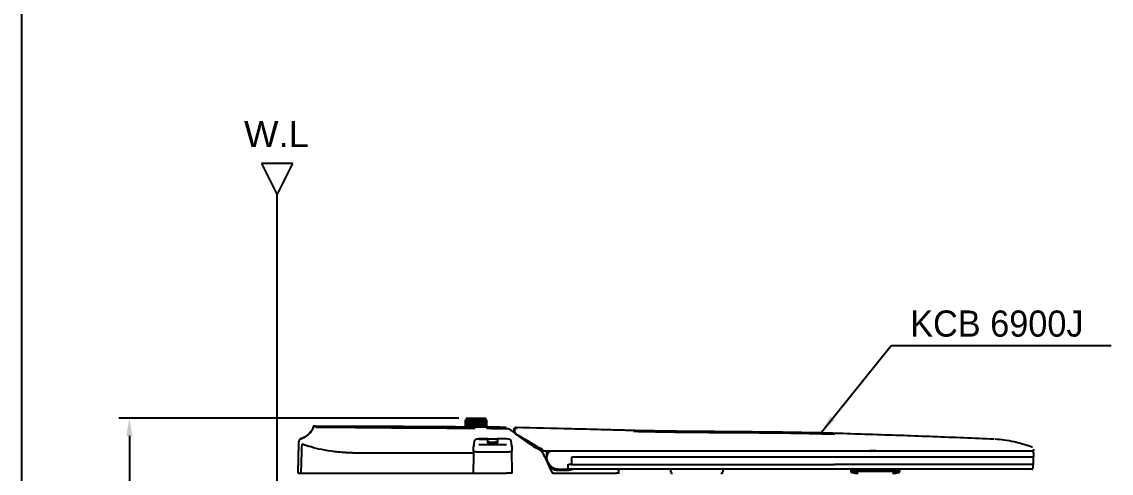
# Model space of a CAD drawing. Header units: millimetres. Extents: x 0 to 1800, y -67 to 2530.
# Drawn here: x 0 to 1040, y 677 to 1108 of the extents above; entities that cross this region are included whole.
import ezdxf

# ---------------------------------------------------------------- set-up
doc = ezdxf.new("R2010")
doc.units = ezdxf.units.MM
for name, color, linetype in [('TEXT', 7, 'Continuous'), ('내부선 및 부속', 4, 'Continuous'), ('도각라인', 7, 'Continuous'), ('외형선', 3, 'Continuous'), ('치수선', 7, 'Continuous')]:
    doc.layers.add(name, color=color, linetype=linetype)
doc.styles.add('____', font='')
doc.styles.add('타이틀', font='H2GTRM.TTF', dxfattribs={"height": 25})
doc.styles.get('____').set_extended_font_data('굴림')
doc.dimstyles.new('MSADIM', dxfattribs={"dimtxt": 33, "dimasz": 17, "dimexe": 10, "dimexo": 7.5, "dimgap": 10, "dimtad": 0, "dimtih": 1, "dimtoh": 1, "dimdec": 0, "dimzin": 1, "dimdsep": 46, "dimtxsty": '____', "dimcen": 11.25, "dimadec": 0, "dimazin": 0, "dimtfac": 1, "dimtdec": 0, "dimtix": 1, "dimtmove": 0, "dimatfit": 3, "dimfxl": 0, "dimtolj": 1, "dimtzin": 1, "dimarcsym": 0})

# ---------------------------------------------------------------- blocks, each defined once
blk = doc.blocks.new('*D9')
at = {"layer": '치수선', "color": 0, "linetype": 'Continuous', "lineweight": -2}
for p, q in [((417.1, 729.2), (92.7, 729.2)), ((102.7, 712.2), (102.7, 535.7)), ((102.7, 313.6), (102.7, 490)), ((236.3, 296.6), (92.7, 296.6))]:
    blk.add_line(p, q, dxfattribs=at)
at = {"layer": '치수선', "color": 0, "linetype": 'Continuous'}
for points in [[(99.8, 712.2), (105.5, 712.2), (102.7, 729.2)], [(99.8, 313.6), (105.5, 313.6), (102.7, 296.6)]]:
    blk.add_solid(points, dxfattribs=at)
at = {"layer": '치수선', "color": 0, "linetype": 'Continuous', "insert": (102.7, 512.9), "char_height": 25, "attachment_point": 5, "style": '____'}
blk.add_mtext('\\A1;435', dxfattribs=at)

msp = doc.modelspace()

# ---------------------------------------------------------------- linework, layer by layer
at = {"layer": '내부선 및 부속', "linetype": 'Continuous'}
for points, degree in [([(424.6, 729.2), (424.3, 728.6), (424, 728)], 2), ([(443.2, 728), (442.9, 728.6), (442.6, 729.2)], 2), ([(278.4, 720.3), (278.2, 720.1), (278.1, 719.9), (278, 719.7)], 3), ([(278.2, 721.4), (278.2, 720.8), (278.2, 720.3)], 2), ([(278.2, 721.4), (278.3, 721.4), (278.3, 721.4), (278.4, 721.4)], 3), ([(278.2, 720.3), (278.3, 720.3), (278.3, 720.3), (278.4, 720.3)], 3), ([(280.2, 721.4), (279.3, 721.4), (278.4, 721.4)], 2), ([(278.4, 721.4), (278.4, 721), (278.4, 720.7), (278.4, 720.3)], 3), ([(280.2, 721.3), (279.5, 721.2), (278.8, 720.9), (278.4, 720.3)], 3), ([(278.4, 720.1), (278.4, 720.1), (278.5, 720.1), (278.5, 720.1)], 3), ([(280.7, 721.4), (280.5, 721.4), (280.3, 721.4), (280.2, 721.3)], 3), ([(335.2, 721.2), (317, 721.3), (298.9, 721.3), (280.7, 721.4)], 3), ([(280.8, 720.6), (283, 720.6), (285.2, 720.6), (287.5, 720.6)], 3), ([(287.5, 720.6), (288.9, 720.6), (290.3, 720.6), (291.8, 720.6)], 3), ([(291.9, 720.6), (338.5, 720.2), (385.1, 719.9), (431.7, 719.6)], 3), ([(345, 721.2), (345, 721.1), (345, 721.1)], 2), ([(345, 721), (345.1, 721.1), (345.2, 721.2), (345.2, 721.2)], 3), ([(410.6, 720.8), (378, 721), (345.3, 721.2)], 2), ([(462.4, 720.4), (436.5, 720.6), (410.6, 720.8)], 2), ([(423.7, 720.7), (423.7, 723.9), (423.7, 727.2)], 2), ([(423.9, 727.2), (423.9, 723.9), (423.9, 720.7)], 2), ([(424.6, 727.9), (424.6, 727.9), (424.6, 727.9), (424.5, 728)], 3), ([(424.5, 727.2), (424.5, 727.4), (424.6, 727.5), (424.6, 727.7)], 3), ([(424.5, 720.7), (424.5, 723.9), (424.5, 727.2)], 2), ([(424.6, 727.9), (424.6, 727.9), (424.6, 727.8), (424.6, 727.8)], 3), ([(424.6, 727.7), (424.6, 727.7), (424.6, 727.8)], 2), ([(425, 727.2), (425, 723.9), (425, 720.7)], 2), ([(426.2, 720.7), (426.2, 723.9), (426.2, 727.2)], 2), ([(427, 727.2), (427, 723.9), (427, 720.7)], 2), ([(428.6, 720.7), (428.6, 723.9), (428.6, 727.2)], 2), ([(429.6, 727.2), (429.6, 723.9), (429.6, 720.6)], 2), ([(431.5, 720.6), (431.5, 723.9), (431.5, 727.2)], 2), ([(431.7, 719.6), (432, 719.6), (432.4, 719.6), (432.8, 719.6)], 3), ([(432.6, 727.2), (432.6, 723.9), (432.6, 720.6)], 2), ([(434.7, 720.6), (434.7, 723.9), (434.7, 727.2)], 2), ([(435.7, 727.2), (435.7, 723.9), (435.7, 720.6)], 2), ([(437.7, 720.6), (437.7, 723.9), (437.7, 727.2)], 2), ([(438.7, 727.2), (438.7, 723.9), (438.7, 720.6)], 2), ([(440.3, 720.6), (440.3, 723.9), (440.3, 727.2)], 2), ([(441.1, 727.2), (441.1, 723.9), (441.1, 720.6)], 2), ([(442.3, 720.6), (442.3, 723.9), (442.3, 727.2)], 2), ([(442.7, 727.9), (442.7, 727.9), (442.7, 728), (442.7, 728)], 3), ([(442.7, 727.9), (442.7, 727.9), (442.7, 727.8), (442.7, 727.8)], 3), ([(442.7, 727.8), (442.7, 727.7), (442.7, 727.7)], 2), ([(442.7, 727.7), (442.7, 727.5), (442.7, 727.4), (442.8, 727.2)], 3), ([(442.8, 727.2), (442.8, 723.9), (442.8, 720.6)], 2), ([(443.4, 720.6), (443.4, 723.9), (443.4, 727.2)], 2), ([(443.6, 727.2), (443.6, 723.9), (443.6, 720.6)], 2), ([(443.6, 719.5), (450, 719.5), (456.4, 719.4), (462.9, 719.4)], 3), ([(462.9, 719.4), (463.6, 719.4), (464.3, 719.2), (465, 718.9)], 3), ([(465, 718.9), (465, 718.9), (465.1, 718.9), (465.1, 718.8)], 3), ([(466.2, 718), (466.6, 717.7), (466.9, 717.4), (467.1, 717)], 3), ([(432.1, 707.8), (432.1, 707.8), (432.1, 707.8), (432.1, 707.7)], 3), ([(444.5, 709.3), (440.5, 709.3), (436.4, 709.3)], 2), ([(436.4, 709.1), (440.5, 709.1), (444.5, 709.1)], 2), ([(444.5, 708.7), (444.5, 707.7), (444.5, 706.6)], 2), ([(445, 709.4), (449.5, 709.4), (454, 709.4)], 2), ([(454.4, 709.3), (454.4, 709.4), (454.3, 709.4), (454.2, 709.4)], 3), ([(462.7, 709.3), (458.6, 709.3), (454.5, 709.3)], 2), ([(454.5, 706.6), (454.5, 707.7), (454.5, 708.7)], 2), ([(467.1, 717), (467, 717.4), (466.9, 717.6), (466.9, 717.6)], 3), ([(468.7, 716.3), (469.2, 716.4), (469.8, 716.4), (470.3, 716.5)], 3), ([(469.9, 717.4), (469.9, 717.4), (470.1, 717.1), (470.4, 716.4)], 3), ([(470.4, 716.4), (470.6, 716), (470.7, 715.6), (470.9, 715.3)], 3), ([(470.8, 714.8), (470.9, 714.8), (471, 714.8), (471.2, 714.8)], 3), ([(470.9, 715.3), (471.1, 714.9), (471.2, 714.6), (471.4, 714.3)], 3), ([(471.6, 714), (471.5, 714.1), (471.4, 714.2), (471.4, 714.3)], 3), ([(476, 711.6), (476.7, 711.3), (477.4, 710.9), (478.2, 710.4)], 3), ([(477.6, 710.8), (477.5, 710.4), (477.5, 710)], 2), ([(478.2, 710.4), (478.2, 709.9), (478.2, 709.5)], 2), ([(485.6, 704.2), (484, 705.4), (482.3, 706.6), (480.7, 707.7)], 3), ([(263.8, 676.6), (264.2, 691.7), (264.5, 706.8)], 2), ([(266.7, 676.6), (267, 685.9), (267.2, 695.1), (267.5, 704.4)], 3), ([(431.6, 705.4), (431.5, 703.6), (431.3, 701.8)], 2), ([(431.3, 703.2), (431.3, 703.3), (431.4, 703.5), (431.5, 703.7)], 3), ([(431.3, 703.2), (431.3, 702.7), (431.3, 702.3), (431.3, 701.9)], 3), ([(431.3, 698), (431.3, 699.9), (431.3, 701.8)], 2), ([(431.3, 698), (431.3, 697.4), (431.3, 696.8), (431.3, 696.1)], 3), ([(431.7, 706), (431.6, 705.9), (431.6, 705.6), (431.6, 705.4)], 3), ([(462.7, 703.6), (449.5, 703.6), (436.4, 703.6)], 2), ([(444.5, 706.6), (444.5, 706.4), (444.5, 706.1)], 2), ([(446, 706.6), (446, 706.6), (446, 706.6), (446, 706.6)], 3), ([(446, 706.6), (446.1, 706.6), (446.1, 706.6), (446.1, 706.6)], 3), ([(451.7, 706.5), (452.2, 706.5), (452.6, 706.5), (453, 706.5)], 3), ([(454.5, 706.1), (454.5, 706.4), (454.5, 706.6)], 2), ([(467.5, 705.4), (467.5, 705.6), (467.4, 705.9), (467.4, 706)], 3), ([(467.8, 701.8), (467.6, 703.6), (467.5, 705.4)], 2), ([(468, 702), (467.9, 702.1), (467.8, 702.2), (467.7, 702.3)], 3), ([(468, 702), (467.9, 702), (467.8, 702), (467.8, 702)], 3), ([(467.8, 701.8), (467.8, 699.9), (467.8, 698)], 2), ([(467.8, 696.1), (467.8, 696.7), (467.8, 697.2), (467.8, 697.8)], 3), ([(483.9, 705.5), (485.4, 705.5), (486.9, 705.5)], 2), ([(491.8, 700.2), (490.4, 700.9), (489.2, 701.7), (488, 702.5)], 3), ([(492.3, 700), (492.2, 700.1), (492, 700.2), (491.8, 700.2)], 3), ([(493.4, 701.2), (494.9, 700.2), (496.4, 699.1), (497.8, 697.9)], 3), ([(493.9, 701.2), (495.5, 700.2), (497.1, 699.1), (498.6, 697.9)], 3), ([(494.8, 698.3), (494.6, 698.5), (494.4, 698.6), (494.1, 698.7)], 3), ([(495.1, 698.3), (494.8, 698.4), (494.5, 698.6), (494.2, 698.8)], 3), ([(497.3, 695.9), (496.8, 696.9), (496.1, 697.7), (495.1, 698.3)], 3), ([(497.8, 697.9), (497.9, 697.9), (498.1, 697.8), (498.2, 697.8)], 3), ([(498.9, 697.8), (498.6, 697.8), (498.4, 697.8), (498.2, 697.8)], 3), ([(504.7, 697.8), (502.6, 697.8), (500.5, 697.8), (498.9, 697.8)], 3), ([(501.2, 697.1), (501.2, 697.3), (501.2, 697.6), (501.2, 697.8)], 3), ([(501.2, 694.4), (501.2, 695.3), (501.2, 696.1), (501.2, 697.1)], 3), ([(966.2, 698.8), (966.2, 699.2), (966.2, 699.5)], 2), ([(308.9, 696.3), (309.6, 696.3), (310.2, 696.2), (310.9, 696.2)], 3), ([(312.8, 696.1), (312.2, 696.2), (311.5, 696.2), (310.9, 696.2)], 3), ([(315.8, 696.1), (314.8, 696.1), (313.8, 696.1), (312.8, 696.1)], 3), ([(321.4, 696.1), (358, 696.1), (394.6, 696.1), (431.2, 696.1)], 3), ([(431.3, 696.1), (431.1, 689.6), (431, 683.1), (430.9, 676.6)], 3), ([(431.4, 696.1), (431.3, 696.1), (431.3, 696.1), (431.3, 696.1)], 3), ([(462.8, 696.7), (449.5, 696.7), (436.3, 696.7)], 2), ([(468.2, 676.6), (468.1, 683.1), (467.9, 689.6), (467.8, 696.1)], 3), ([(501.2, 694.3), (501.2, 694.4), (501.2, 694.4), (501.2, 694.5)], 3), ([(501.2, 692.7), (501.2, 693.4), (501.2, 694), (501.2, 694.2)], 3), ([(501.2, 692.1), (501.2, 692.2), (501.2, 692.3), (501.2, 692.5)], 3), ([(502.3, 687.1), (501.5, 688.7), (501.2, 690.4), (501.2, 692.1)], 3), ([(525, 685.3), (525, 688.8), (525.1, 692.3)], 2), ([(525.1, 692.3), (650.5, 692.3), (775.8, 692.3)], 2), ([(775.8, 692.3), (783.7, 692.3), (791.6, 692.3), (799.4, 692.3)], 3), ([(965.7, 696.2), (965.8, 694.3), (965.8, 692.3)], 2), ([(965.7, 684.8), (965.7, 688.6), (965.7, 692.3)], 2), ([(263.8, 676.6), (263.8, 676.6), (264.5, 676.6), (265.7, 676.6)], 3), ([(265.7, 676.6), (266, 676.6), (266.4, 676.6), (266.7, 676.6)], 3), ([(312.8, 676.6), (371.8, 676.6), (430.9, 676.6)], 2), ([(436.3, 676.6), (449.5, 676.6), (462.8, 676.6)], 2), ([(468.2, 676.6), (468.2, 676.6), (468.2, 676.6)], 2), ([(505.7, 678.2), (506.1, 677.4), (506.5, 676.6)], 2), ([(506.5, 676.6), (506.5, 676.6), (506.5, 676.6), (506.5, 676.6)], 3), ([(507.4, 680.4), (507.2, 680.5), (507, 680.6), (506.8, 680.7)], 3), ([(507.6, 676.6), (537.7, 676.6), (567.8, 676.6)], 2), ([(511.4, 679.6), (516.7, 679.6), (522, 679.6)], 2), ([(512.7, 680.6), (516.9, 680.6), (521.2, 680.6)], 2), ([(521.2, 685.3), (521.2, 683.4), (521.2, 681.6)], 2), ([(521.2, 684.8), (521.7, 684.8), (522.2, 684.8)], 2), ([(521.2, 681.6), (521.2, 681.5), (521.2, 681.5)], 2), ([(527.2, 680.5), (525.5, 679.9), (523.8, 679.6), (522, 679.6)], 3), ([(525, 684.8), (523.6, 684.8), (522.2, 684.8)], 2), ([(775.8, 680.5), (649, 680.5), (522.2, 680.5)], 2), ([(525, 684.8), (650.4, 684.8), (775.8, 684.8)], 2), ([(569.8, 676.6), (569.8, 677.7), (569.8, 678.8)], 2), ([(572.8, 680.9), (573.1, 680.8), (573.4, 680.6), (573.7, 680.5)], 3), ([(579.3, 680.5), (577.8, 680.5), (576.3, 680.6), (575.1, 680.7)], 3), ([(619.2, 680.5), (619.3, 679.9), (619.3, 679.2), (619.3, 678.5)], 3), ([(669.4, 678.5), (669.5, 679.2), (669.5, 679.9), (669.5, 680.5)], 3), ([(799.4, 684.8), (791.6, 684.8), (783.7, 684.8), (775.8, 684.8)], 3), ([(791.3, 680), (791.3, 679.7), (791.4, 679.3), (791.4, 678.9)], 3), ([(791.4, 678.9), (791.4, 678.7), (791.7, 678.6), (791.7, 678.6)], 3), ([(837.8, 678.6), (837.8, 678.6), (838.1, 678.6), (838.1, 678.9)], 3), ([(838.1, 678.6), (838.1, 678.6), (838.1, 678.6), (838, 678.6)], 3), ([(838.1, 678.9), (838.1, 679.3), (838.2, 679.7), (838.2, 680)], 3)]:
    msp.add_open_spline(points, degree=degree, dxfattribs=at)
for points, weights, knots in [([(424.6, 729.2), (424.6, 729.2), (433.6, 729.2), (442.6, 729.2), (442.6, 729.2)], [1, 0.707106781187, 1, 0.707106781187, 1], [14.137167, 14.137167, 14.137167, 28.274334, 28.274334, 42.411501, 42.411501, 42.411501]), ([(569.8, 676.6), (569.8, 676.6), (568.1, 676.6), (568, 676.6), (567.8, 676.6)], [0.947124986981, 0.736492538778, 1, 0.970656397588, 0.947192391883], [-3.748307, -3.748307, -3.748307, -0.291936, -0.291936, 0, 0, 0])]:
    msp.add_rational_spline(points, weights, degree=2, knots=knots, dxfattribs=at)
for points, knots in [([(426.2, 727.2), (426.2, 727.4), (426.2, 727.5), (426.1, 727.7), (426.1, 727.8), (426.1, 727.8), (426.1, 727.9), (426, 727.9), (426, 727.9), (425.9, 728), (425.9, 728), (425.8, 728), (425.8, 728), (425.7, 727.9), (425.7, 727.9), (425.6, 727.9), (425.6, 727.8), (425.5, 727.8), (425.4, 727.7), (425.3, 727.5), (425.1, 727.4), (425, 727.2)], [-2.838795, -2.838795, -2.838795, -2.838795, -2.137154, -2.137154, -2.137154, -1.831726, -1.831726, -1.831726, -1.520892, -1.520892, -1.520892, -1.290884, -1.290884, -1.290884, -1.062118, -1.062118, -1.062118, -0.690588, -0.690588, -0.690588, 0, 0, 0, 0]), ([(428.6, 727.2), (428.6, 727.4), (428.5, 727.5), (428.4, 727.7), (428.4, 727.8), (428.3, 727.8), (428.3, 727.9), (428.2, 727.9), (428.2, 727.9), (428.1, 728), (428, 728), (428, 728), (427.9, 728), (427.8, 727.9), (427.8, 727.9), (427.7, 727.9), (427.6, 727.8), (427.5, 727.8), (427.4, 727.7), (427.2, 727.5), (427.1, 727.4), (427, 727.2)], [-2.838795, -2.838795, -2.838795, -2.838795, -2.137154, -2.137154, -2.137154, -1.831726, -1.831726, -1.831726, -1.520892, -1.520892, -1.520892, -1.290884, -1.290884, -1.290884, -1.062118, -1.062118, -1.062118, -0.690588, -0.690588, -0.690588, 0, 0, 0, 0]), ([(431.5, 727.2), (431.5, 727.4), (431.4, 727.5), (431.2, 727.7), (431.2, 727.8), (431.1, 727.8), (431, 727.9), (431, 727.9), (430.9, 727.9), (430.8, 728), (430.7, 728), (430.6, 728), (430.6, 728), (430.5, 727.9), (430.4, 727.9), (430.3, 727.9), (430.2, 727.8), (430.1, 727.8), (430, 727.7), (429.9, 727.5), (429.7, 727.4), (429.6, 727.2)], [-2.838795, -2.838795, -2.838795, -2.838795, -2.137154, -2.137154, -2.137154, -1.831726, -1.831726, -1.831726, -1.520892, -1.520892, -1.520892, -1.290884, -1.290884, -1.290884, -1.062118, -1.062118, -1.062118, -0.690588, -0.690588, -0.690588, 0, 0, 0, 0]), ([(434.7, 727.2), (434.6, 727.4), (434.4, 727.5), (434.3, 727.7), (434.2, 727.8), (434.1, 727.8), (434, 727.9), (433.9, 727.9), (433.8, 727.9), (433.7, 728), (433.7, 728), (433.6, 728), (433.5, 728), (433.4, 727.9), (433.4, 727.9), (433.3, 727.9), (433.2, 727.8), (433.1, 727.8), (433, 727.7), (432.8, 727.5), (432.7, 727.4), (432.6, 727.2)], [-2.838795, -2.838795, -2.838795, -2.838795, -2.137154, -2.137154, -2.137154, -1.831726, -1.831726, -1.831726, -1.520892, -1.520892, -1.520892, -1.290884, -1.290884, -1.290884, -1.062118, -1.062118, -1.062118, -0.690588, -0.690588, -0.690588, 0, 0, 0, 0]), ([(437.7, 727.2), (437.6, 727.4), (437.4, 727.5), (437.2, 727.7), (437.2, 727.8), (437.1, 727.8), (437, 727.9), (436.9, 727.9), (436.8, 727.9), (436.7, 728), (436.6, 728), (436.6, 728), (436.5, 728), (436.4, 727.9), (436.4, 727.9), (436.3, 727.9), (436.2, 727.8), (436.1, 727.8), (436, 727.7), (435.9, 727.5), (435.8, 727.4), (435.7, 727.2)], [-2.838795, -2.838795, -2.838795, -2.838795, -2.137154, -2.137154, -2.137154, -1.831726, -1.831726, -1.831726, -1.520892, -1.520892, -1.520892, -1.290884, -1.290884, -1.290884, -1.062118, -1.062118, -1.062118, -0.690588, -0.690588, -0.690588, 0, 0, 0, 0]), ([(440.3, 727.2), (440.2, 727.4), (440, 727.5), (439.9, 727.7), (439.8, 727.8), (439.7, 727.8), (439.6, 727.9), (439.5, 727.9), (439.5, 727.9), (439.4, 728), (439.3, 728), (439.2, 728), (439.2, 728), (439.1, 727.9), (439.1, 727.9), (439, 727.9), (439, 727.8), (438.9, 727.8), (438.8, 727.7), (438.8, 727.5), (438.7, 727.4), (438.7, 727.2)], [-2.838795, -2.838795, -2.838795, -2.838795, -2.137154, -2.137154, -2.137154, -1.831726, -1.831726, -1.831726, -1.520892, -1.520892, -1.520892, -1.290884, -1.290884, -1.290884, -1.062118, -1.062118, -1.062118, -0.690588, -0.690588, -0.690588, 0, 0, 0, 0]), ([(442.3, 727.2), (442.2, 727.4), (442, 727.5), (441.9, 727.7), (441.8, 727.8), (441.7, 727.8), (441.7, 727.9), (441.6, 727.9), (441.5, 727.9), (441.5, 728), (441.4, 728), (441.4, 728), (441.3, 728), (441.3, 727.9), (441.3, 727.9), (441.2, 727.9), (441.2, 727.8), (441.2, 727.8), (441.1, 727.7), (441.1, 727.5), (441.1, 727.4), (441.1, 727.2)], [-2.838795, -2.838795, -2.838795, -2.838795, -2.137154, -2.137154, -2.137154, -1.831726, -1.831726, -1.831726, -1.520892, -1.520892, -1.520892, -1.290884, -1.290884, -1.290884, -1.062118, -1.062118, -1.062118, -0.690588, -0.690588, -0.690588, 0, 0, 0, 0]), ([(277.9, 719.7), (277.4, 718.8), (277, 718), (276.4, 717.2), (275.5, 715.8), (274.3, 714.5), (273, 713.3), (271.6, 712.2), (270.2, 711.3), (268.6, 710.5), (267.9, 710.2), (267.2, 709.9), (266.5, 709.7)], [2.212836, 2.212836, 2.212836, 2.212836, 5.049487, 5.049487, 5.049487, 10.275264, 10.275264, 10.275264, 15.50104, 15.50104, 15.50104, 18.072312, 18.072312, 18.072312, 18.072312]), ([(266.6, 709.6), (267.3, 709.8), (269.5, 710.6), (273, 712.7), (276, 715.9), (277.5, 718.2), (278, 719.1)], [-15.314178, -15.314178, -15.314178, -15.314178, -13.176258, -8.178919, -3.181579, 0, 0, 0, 0]), ([(278, 719.7), (278.1, 719.8), (278.1, 719.9), (278.2, 720), (278.3, 720), (278.4, 720.1), (278.4, 720.1)], [-0.7263117, -0.7263117, -0.7263117, -0.7263117, -0.305653, -0.305653, -0.305653, 0, 0, 0, 0]), ([(345.3, 721.2), (345.2, 721.2), (345.2, 721.2), (345, 721.2), (344.8, 721.2), (344.1, 721.2), (343.5, 721.2), (342.6, 721.2), (340.8, 721.2), (338.2, 721.2), (335.2, 721.2)], [0.857874, 0.857874, 0.857874, 0.857874, 2.67403, 2.67403, 5.525366, 5.525366, 11.218185, 11.218185, 11.218185, 22.172378, 22.172378, 22.172378, 22.172378]), ([(423.7, 727.2), (423.8, 727.4), (423.9, 727.5), (423.9, 727.7), (424, 727.8), (424, 727.8), (424, 727.9), (424, 727.9), (424, 727.9), (424, 728)], [-2.838795, -2.838795, -2.838795, -2.838795, -2.137154, -2.137154, -2.137154, -1.831726, -1.831726, -1.831726, -1.520892, -1.520892, -1.520892, -1.520892]), ([(424.5, 728), (424.4, 727.9), (424.4, 727.9), (424.4, 727.9), (424.3, 727.8), (424.3, 727.8), (424.2, 727.7), (424.1, 727.5), (424, 727.4), (423.9, 727.2)], [-1.290884, -1.290884, -1.290884, -1.290884, -1.062118, -1.062118, -1.062118, -0.690588, -0.690588, -0.690588, 0, 0, 0, 0]), ([(443.4, 727.2), (443.3, 727.4), (443.2, 727.5), (443.1, 727.7), (443, 727.8), (443, 727.8), (442.9, 727.9), (442.9, 727.9), (442.8, 727.9), (442.8, 728)], [-2.838795, -2.838795, -2.838795, -2.838795, -2.137154, -2.137154, -2.137154, -1.831726, -1.831726, -1.831726, -1.520892, -1.520892, -1.520892, -1.520892]), ([(443.3, 727.9), (443.3, 727.8), (443.3, 727.8), (443.4, 727.7), (443.4, 727.5), (443.5, 727.4), (443.6, 727.2)], [-1.062118, -1.062118, -1.062118, -1.062118, -0.690588, -0.690588, -0.690588, 0, 0, 0, 0]), ([(466.3, 718.1), (466.2, 718.1), (466.2, 718.2), (465.5, 718.6), (465.4, 718.7), (465.2, 718.8), (465, 718.9)], [0, 0, 0, 0, 4.690429, 4.690429, 4.690429, 5.520854, 5.520854, 5.520854, 5.520854]), ([(469, 716), (468.8, 716.2), (468.6, 716.3), (468.4, 716.5), (467.5, 717.2), (466.7, 717.7), (466.3, 718.1)], [6.234979, 6.234979, 6.234979, 6.234979, 7.762405, 7.762405, 7.762405, 15.53843, 15.53843, 15.53843, 15.53843]), ([(775.8, 714.7), (773.7, 714.7), (771.6, 714.8), (769.5, 714.8), (764.7, 715), (759.9, 715.1), (755.1, 715.2), (735.9, 715.6), (716.7, 715.8), (697.5, 716), (678.2, 716.2), (659, 716.3), (639.8, 716.5), (630.2, 716.6), (620.6, 716.7), (611, 716.8), (601.4, 717), (591.7, 717.2), (582.1, 717.4), (579.7, 717.5), (577.3, 717.5), (574.9, 717.6), (572.5, 717.7), (570.1, 717.7), (567.7, 717.8), (562.9, 717.9), (558.1, 718), (553.3, 718.2), (543.7, 718.4), (534.1, 718.7), (524.5, 718.9), (506.9, 719.4), (489.3, 719.8), (471.8, 720.3)], [155.095619, 155.095619, 155.095619, 155.095619, 161.35681, 161.35681, 161.35681, 175.774493, 175.774493, 175.774493, 233.445628, 233.445628, 233.445628, 291.117185, 291.117185, 291.117185, 319.952272, 319.952272, 319.952272, 348.787178, 348.787178, 348.787178, 355.996016, 355.996016, 355.996016, 363.204858, 363.204858, 363.204858, 377.622533, 377.622533, 377.622533, 406.457881, 406.457881, 406.457881, 459.196268, 459.196268, 459.196268, 459.196268]), ([(432, 707.7), (432, 707.6), (432, 707.5), (431.9, 707.4), (431.9, 707.2), (431.8, 706.9), (431.8, 706.7), (431.7, 706.5), (431.7, 706.3), (431.7, 706.1)], [0.78984, 0.78984, 0.78984, 0.78984, 1.1154, 1.1154, 1.1154, 1.803708, 1.803708, 1.803708, 2.454097, 2.454097, 2.454097, 2.454097]), ([(436.4, 709.3), (434.9, 709.3), (433.6, 709), (432.8, 708.5), (432.5, 708.4), (432.2, 708.1), (432.1, 707.8)], [0.000009, 0.000009, 0.000009, 0.000009, 4.52484, 4.52484, 4.52484, 6.204049, 6.204049, 6.204049, 6.204049]), ([(467, 707.8), (466.8, 708.3), (466.2, 708.7), (465.5, 708.9), (464.7, 709.1), (463.7, 709.3), (462.7, 709.3)], [0.012766, 0.012766, 0.012766, 0.012766, 2.971488, 2.971488, 2.971488, 6.170487, 6.170487, 6.170487, 6.170487]), ([(467.4, 706.1), (467.4, 706.3), (467.4, 706.5), (467.3, 706.7), (467.3, 706.9), (467.2, 707.2), (467.2, 707.4), (467.1, 707.5), (467.1, 707.7), (467, 707.8)], [0, 0, 0, 0, 0.650393, 0.650393, 0.650393, 1.338702, 1.338702, 1.338702, 1.83432, 1.83432, 1.83432, 1.83432]), ([(480.7, 707.7), (479.3, 708.7), (478, 709.6), (476.7, 710.5), (475.4, 711.4), (474.2, 712.3), (473.1, 713.1), (471.6, 714.2), (470.2, 715.2), (469, 716)], [0, 0, 0, 0, 6.123511, 6.123511, 6.123511, 12.262501, 12.262501, 12.262501, 20.586357, 20.586357, 20.586357, 20.586357]), ([(471.6, 714), (471.7, 713.9), (472, 713.7), (472.2, 713.6), (472.5, 713.4), (472.8, 713.3), (473.5, 712.9), (474.4, 712.4), (475.5, 711.7)], [0.098935, 0.098935, 0.098935, 0.098935, 1.431486, 1.431486, 7.249664, 7.249664, 7.249664, 14.440288, 14.440288, 14.440288, 14.440288]), ([(472.2, 713.7), (472.1, 713.8), (471.9, 713.8), (471.8, 713.8), (471.8, 713.8), (471.8, 713.8), (471.8, 713.8)], [-1.017266, -1.017266, -1.017266, -1.017266, -0.6781829, -0.6781829, -0.6781829, -0.661067, -0.661067, -0.661067, -0.661067]), ([(472.3, 713.7), (472.3, 713.7), (472.6, 713.5), (473.9, 712.8), (474.9, 712.3), (476, 711.6)], [-14.014692, -14.014692, -14.014692, -14.014692, -7.007346, -7.007346, 0, 0, 0, 0]), ([(475.5, 711.7), (476.6, 711.1), (478, 710.4), (479.3, 709.6), (480.8, 708.8), (482.3, 708), (483.8, 707.1), (486.9, 705.3), (490.1, 703.3), (493.4, 701.2)], [0.172655, 0.172655, 0.172655, 0.172655, 7.273303, 7.273303, 7.273303, 14.444862, 14.444862, 14.444862, 28.617901, 28.617901, 28.617901, 28.617901]), ([(775.8, 713.7), (759.8, 714.2), (727.9, 714.8), (679.9, 715.2), (640, 715.4), (612, 715.8), (598, 716.1), (591, 716.2), (587.1, 716.3), (584.8, 716.4), (584, 716.4)], [0, 0, 0, 0, 47.953112, 95.906225, 143.859337, 167.835893, 179.824171, 185.818311, 188.81538, 191.81245, 191.81245, 191.81245, 191.81245]), ([(812, 713.5), (802.6, 713.8), (793.3, 714.1), (784, 714.4), (781.2, 714.5), (778.5, 714.6), (775.8, 714.7)], [0.241155, 0.241155, 0.241155, 0.241155, 28.282329, 28.282329, 28.282329, 36.438826, 36.438826, 36.438826, 36.438826]), ([(928, 709.1), (908.8, 709.9), (889.6, 710.7), (870.4, 711.4), (851.2, 712.2), (832, 712.8), (812.8, 713.5), (812.5, 713.5), (812.3, 713.5), (812, 713.5)], [0.698152, 0.698152, 0.698152, 0.698152, 58.368914, 58.368914, 58.368914, 116.039672, 116.039672, 116.039672, 116.833856, 116.833856, 116.833856, 116.833856]), ([(964.9, 701.3), (962.2, 702.3), (959.4, 703.2), (956.7, 704), (953.5, 705), (950.4, 705.8), (947.2, 706.5), (944, 707.2), (940.8, 707.7), (937.6, 708.2), (934.7, 708.6), (931.8, 708.9), (928.8, 709)], [1.822579, 1.822579, 1.822579, 1.822579, 10.444276, 10.444276, 10.444276, 20.297403, 20.297403, 20.297403, 30.010037, 30.010037, 30.010037, 38.829651, 38.829651, 38.829651, 38.829651]), ([(308.9, 696.3), (304.2, 696.5), (299.8, 697), (291.2, 698.2), (287.2, 698.9), (276.3, 701.4), (270.7, 703.3), (267.5, 704.4)], [0, 0, 0, 0, 13.966945, 13.966945, 27.93389, 27.93389, 55.86778, 55.86778, 55.86778, 55.86778]), ([(436.3, 696.7), (435, 696.7), (433.6, 696.8), (431.8, 697.3), (431.3, 697.7), (431.3, 698)], [-8.195685, -8.195685, -8.195685, -8.195685, -4.097843, -4.097843, 0, 0, 0, 0]), ([(431.7, 706.3), (431.7, 706.3), (431.7, 706.2), (431.7, 706.1), (431.7, 706.1)], [6.5648895, 6.5648895, 6.5648895, 6.5648895, 6.8418238, 7.1883442, 7.1883442, 7.1883442, 7.1883442]), ([(454.5, 706.1), (454.5, 705.8), (454, 705.4), (452.2, 705), (450.9, 704.9), (448.2, 704.9), (446.9, 705), (445.1, 705.4), (444.5, 705.8), (444.5, 706.1)], [-16.362366, -16.362366, -16.362366, -16.362366, -12.271775, -12.271775, -8.181183, -8.181183, -4.090592, -4.090592, 0, 0, 0, 0]), ([(453.4, 706.7), (453.3, 706.8), (453.1, 706.5), (452.5, 706.3), (451.7, 706.1), (450.6, 706), (449.5, 706), (448.4, 706), (447.4, 706.1), (446.6, 706.3), (445.8, 706.5), (445.7, 706.9), (445.7, 706.7)], [0.581454, 0.581454, 0.581454, 0.581454, 3.311043, 3.311043, 3.311043, 6.705665, 6.705665, 6.705665, 10.100286, 10.100286, 10.100286, 13.411316, 13.411316, 13.411316, 13.411316]), ([(467.8, 698), (467.8, 697.7), (467.3, 697.3), (465.4, 696.8), (464.1, 696.7), (462.8, 696.7)], [-8.19568, -8.19568, -8.19568, -8.19568, -4.09784, -4.09784, 0, 0, 0, 0]), ([(467.7, 703.2), (467.7, 703.1), (467.8, 703), (467.9, 702.5), (467.9, 702.3), (468, 702)], [-1.814788, -1.814788, -1.814788, -1.814788, -1.135614, -1.135614, 0, 0, 0, 0]), ([(488, 702.5), (487.6, 702.7), (487.2, 703), (486.9, 703.3), (486.6, 703.4), (486.4, 703.6), (486.2, 703.7), (486.1, 703.8), (486, 703.9), (485.9, 704), (485.8, 704.1), (485.7, 704.1), (485.6, 704.2)], [0.000005, 0.000005, 0.000005, 0.000005, 1.693016, 1.693016, 1.693016, 2.596582, 2.596582, 2.596582, 3.059372, 3.059372, 3.059372, 3.511766, 3.511766, 3.511766, 3.511766]), ([(494.2, 698.8), (493.8, 699.1), (493.4, 699.4), (492.9, 699.7), (492.7, 699.8), (492.5, 699.9), (492.3, 700)], [0, 0, 0, 0, 1.523032, 1.523032, 1.523032, 2.178928, 2.178928, 2.178928, 2.178928]), ([(505.7, 697.8), (504.4, 697.6), (503.2, 696.9), (502.4, 695.9), (502, 695.4), (501.7, 694.8), (501.5, 694.2), (501.4, 693.9), (501.3, 693.6), (501.2, 693.3), (501.2, 693.1), (501.2, 693), (501.2, 692.8), (501.2, 692.7), (501.2, 692.6), (501.2, 692.5)], [0, 0, 0, 0, 3.946834, 3.946834, 3.946834, 5.887575, 5.887575, 5.887575, 6.853304, 6.853304, 6.853304, 7.339135, 7.339135, 7.339135, 7.583916, 7.583916, 7.583916, 7.583916]), ([(501.9, 697.8), (501.8, 697.4), (501.5, 696.7), (501.3, 695.9), (501.3, 695.7), (501.3, 695.5), (501.2, 695.2), (501.2, 695.1), (501.2, 694.9), (501.2, 694.5), (501.2, 694.5)], [10.438005, 10.438005, 10.438005, 10.438005, 15.445335, 15.445335, 15.445335, 16.675155, 16.675155, 17.703191, 17.703191, 17.728255, 17.728255, 17.728255, 17.728255]), ([(775.8, 697.8), (759.5, 697.8), (743.3, 697.8), (727, 697.8), (714.1, 697.8), (701.2, 697.8), (688.3, 697.8), (683.8, 697.8), (679.2, 697.8), (674.7, 697.8), (632, 697.8), (589.4, 697.8), (546.7, 697.8), (536, 697.8), (525.4, 697.8), (514.7, 697.8), (512, 697.8), (509.4, 697.8), (506.7, 697.8), (506, 697.8), (505.4, 697.8), (504.7, 697.8)], [-271.10966, -271.10966, -271.10966, -271.10966, -222.288056, -222.288056, -222.288056, -183.629264, -183.629264, -183.629264, -170, -170, -170, -42, -42, -42, -10, -10, -10, -2, -2, -2, 0, 0, 0, 0]), ([(799.3, 697.8), (796.4, 697.8), (793.5, 697.8), (790.6, 697.8), (787.7, 697.8), (784.8, 697.8), (781.8, 697.8), (779.8, 697.8), (777.8, 697.8), (775.8, 697.8)], [-23.558622, -23.558622, -23.558622, -23.558622, -14.798019, -14.798019, -14.798019, -6.039751, -6.039751, -6.039751, 0, 0, 0, 0]), ([(965.2, 697.8), (965.2, 697.8), (964.2, 697.8), (960, 697.8), (956.9, 697.8), (948.9, 697.8), (943.9, 697.8), (935.1, 697.8), (931.9, 697.8), (925.1, 697.8), (921.5, 697.8), (910.3, 697.8), (902, 697.8), (888.5, 697.8), (883.8, 697.8), (874.3, 697.8), (869.4, 697.8), (854.3, 697.8), (843.9, 697.8), (821.9, 697.8), (810.7, 697.8), (799.3, 697.8)], [-274.215342, -274.215342, -274.215342, -274.215342, -239.938424, -239.938424, -205.661506, -205.661506, -171.384589, -171.384589, -154.24613, -154.24613, -137.107671, -137.107671, -102.830753, -102.830753, -85.692294, -85.692294, -68.553835, -68.553835, -34.276918, -34.276918, 0, 0, 0, 0]), ([(815.6, 698), (815.5, 698), (815.4, 698), (815.3, 698), (814.7, 698), (814, 698), (813.4, 698), (812.1, 697.9), (810.8, 697.9), (809.5, 697.9)], [-6.167358, -6.167358, -6.167358, -6.167358, -5.840258, -5.840258, -5.840258, -3.909953, -3.909953, -3.909953, -0.00006, -0.00006, -0.00006, -0.00006]), ([(315.8, 696.1), (316.6, 696.1), (317.5, 696.1), (318.3, 696.1), (318.8, 696.1), (319.3, 696.1), (319.8, 696.1), (320.4, 696.1), (320.9, 696.1), (321.4, 696.1)], [0, 0, 0, 0, 2.504728, 2.504728, 2.504728, 4.049602, 4.049602, 4.049602, 5.594474, 5.594474, 5.594474, 5.594474]), ([(497.3, 695.9), (498.4, 693.6), (499.5, 691.3), (500.6, 689), (501.7, 686.7), (502.8, 684.3), (503.9, 682), (504.5, 680.7), (505.1, 679.5), (505.7, 678.2)], [-19.645262, -19.645262, -19.645262, -19.645262, -11.937376, -11.937376, -11.937376, -4.229489, -4.229489, -4.229489, 0, 0, 0, 0]), ([(799.4, 692.3), (810.7, 692.3), (822, 692.3), (843.8, 692.3), (854.4, 692.3), (874.7, 692.3), (884.3, 692.3), (902.3, 692.3), (910.7, 692.3), (925.8, 692.3), (932.6, 692.3), (944.4, 692.3), (949.4, 692.3), (957.5, 692.3), (960.6, 692.3), (964.7, 692.3), (965.7, 692.3), (965.8, 692.3)], [-274.379303, -274.379303, -274.379303, -274.379303, -239.988691, -239.988691, -205.598078, -205.598078, -171.207466, -171.207466, -136.816853, -136.816853, -102.426241, -102.426241, -68.035628, -68.035628, -33.645016, -33.645016, 0, 0, 0, 0]), ([(266.7, 676.6), (267.3, 676.6), (267.8, 676.6), (269, 676.6), (269.6, 676.6), (270.9, 676.6), (271.6, 676.6), (273.9, 676.6), (275.6, 676.6), (278.3, 676.6), (279.2, 676.6), (281.2, 676.6), (282.2, 676.6), (285.4, 676.6), (287.6, 676.6), (292.3, 676.6), (294.7, 676.6), (299.8, 676.6), (302.3, 676.6), (307.5, 676.6), (310.1, 676.6), (312.8, 676.6)], [0, 0, 0, 0, 4.489411, 4.489411, 8.43961, 8.43961, 12.38981, 12.38981, 20.290208, 20.290208, 24.240408, 24.240408, 28.190607, 28.190607, 36.091006, 36.091006, 43.991404, 43.991404, 51.891803, 51.891803, 59.792202, 59.792202, 59.792202, 59.792202]), ([(430.9, 676.6), (430.9, 676.6), (431.5, 676.6), (433.5, 676.6), (434.9, 676.6), (436.3, 676.6)], [0, 0, 0, 0, 4.31418, 4.31418, 8.628359, 8.628359, 8.628359, 8.628359]), ([(468.2, 676.6), (468.2, 676.6), (467.6, 676.6), (465.6, 676.6), (464.2, 676.6), (462.8, 676.6)], [-8.628321, -8.628321, -8.628321, -8.628321, -4.31416, -4.31416, 0, 0, 0, 0]), ([(502.3, 685.3), (502.8, 684.3), (503.5, 683.3), (505, 681.8), (505.9, 681.2), (506.8, 680.7)], [-1, -1, -1, -1, -0.5, -0.5, -0.0754497, -0.0754497, -0.0754497, -0.0754497]), ([(507.6, 676.6), (507.4, 676.6), (507.3, 676.6), (507.2, 676.6), (507.1, 676.6), (507, 676.6), (506.9, 676.6), (506.8, 676.6), (506.7, 676.6), (506.7, 676.6), (506.6, 676.6), (506.6, 676.6), (506.5, 676.6)], [-1.636619, -1.636619, -1.636619, -1.636619, -1.291936, -1.291936, -1.291936, -0.943775, -0.943775, -0.943775, -0.623244, -0.623244, -0.623244, -0.311921, -0.311921, -0.311921, -0.311921]), ([(619.3, 678.5), (619.3, 678), (619.5, 677.5), (619.9, 677.1), (620.3, 676.8), (620.7, 676.6), (621.2, 676.6), (621.3, 676.6), (621.3, 676.6)], [1.247655, 1.247655, 1.247655, 1.247655, 2.822544, 2.822544, 2.822544, 5.522354, 5.522354, 5.575491, 5.575491, 5.575491, 5.575491]), ([(667.4, 676.6), (667.5, 676.6), (667.5, 676.6), (668, 676.6), (668.5, 676.8), (668.8, 677.1), (669.2, 677.5), (669.4, 678), (669.4, 678.5)], [28.378934, 28.378934, 28.378934, 28.378934, 28.449305, 28.449305, 31.149115, 31.149115, 31.149115, 32.724004, 32.724004, 32.724004, 32.724004]), ([(799.2, 680.5), (798.7, 680.5), (798.2, 680.5), (797.7, 680.5), (794.7, 680.5), (791.7, 680.5), (788.7, 680.5), (785.3, 680.5), (781.9, 680.5), (778.5, 680.5), (777.6, 680.5), (776.7, 680.5), (775.8, 680.5)], [-23.464685, -23.464685, -23.464685, -23.464685, -21.945871, -21.945871, -21.945871, -12.942656, -12.942656, -12.942656, -2.7135, -2.7135, -2.7135, 0, 0, 0, 0]), ([(790.9, 680.5), (790.9, 680.5), (791.1, 680.4), (791.3, 680.3), (791.3, 680.2), (791.3, 680)], [0.0188202, 0.0188202, 0.0188202, 0.0188202, 0.3214954, 0.3214954, 0.7671823, 0.7671823, 0.7671823, 0.7671823]), ([(792.2, 678.9), (792.2, 678.9), (791.9, 678.9), (791.6, 678.9), (791.4, 678.9), (791.4, 678.9)], [0, 0, 0, 0, 0.515391, 1.777692, 3.194459, 3.194459, 3.194459, 3.194459]), ([(791.4, 678.6), (791.5, 678.6), (791.6, 678.6), (791.8, 678.6), (792.1, 678.6), (792.2, 678.6)], [-2.425395, -2.425395, -2.425395, -2.425395, -1.657708, -0.844891, 0, 0, 0, 0]), ([(791.4, 678.6), (791.4, 677.2), (793.9, 676.9), (795.5, 676.8), (797.4, 676.6), (798.4, 676.6)], [0.02714, 0.02714, 0.02714, 0.02714, 3.452816, 3.452816, 8.374491, 8.374491, 8.374491, 8.374491]), ([(792.2, 678.6), (792.4, 678.6), (792.7, 678.6), (793.3, 678.6), (794, 678.6), (794.6, 678.6), (795.3, 678.6), (796, 678.6), (796.7, 678.6), (797.4, 678.6), (798.1, 678.6), (799, 678.6), (800, 678.6), (801, 678.6), (802, 678.6), (803, 678.6), (804, 678.6), (805, 678.6), (806.1, 678.6), (807.2, 678.6), (808.5, 678.6), (809.9, 678.6), (811.4, 678.6), (813, 678.6), (814.8, 678.6), (816.8, 678.6), (819, 678.6), (821.2, 678.6), (823.3, 678.6), (825.3, 678.6), (827, 678.6), (828.4, 678.6), (829.7, 678.6), (830.9, 678.6), (831.9, 678.6), (832.7, 678.6), (833.5, 678.6), (834.1, 678.6), (834.8, 678.6), (835.3, 678.6), (835.9, 678.6), (836.4, 678.6), (836.8, 678.6), (837.2, 678.6), (837.5, 678.6), (837.7, 678.6), (837.9, 678.6), (838, 678.6), (838, 678.6)], [-63.017838, -63.017838, -63.017838, -63.017838, -62.192176, -61.380077, -60.612528, -59.871289, -59.142232, -58.423089, -57.724327, -57.021676, -56.259955, -55.398675, -54.425896, -53.375575, -52.326159, -51.303702, -50.292287, -49.260291, -48.168631, -46.978393, -45.653631, -44.181388, -42.55897, -40.780402, -38.803156, -36.557455, -34.027479, -31.359916, -28.723573, -26.260795, -24.075023, -22.135033, -20.377271, -18.767357, -17.303359, -15.985646, -14.801463, -13.714049, -12.684182, -11.672517, -10.647693, -9.593048, -8.543617, -7.587175, -6.749557, -6.006517, -5.313822, -4.617999, -4.617999, -4.617999, -4.617999]), ([(838.1, 678.9), (838.1, 678.9), (837.8, 678.9), (837.2, 678.9), (836.3, 678.9), (835, 678.9), (833.4, 678.9), (831.3, 678.9), (828.8, 678.9), (825.9, 678.9), (822.4, 678.9), (818.7, 678.9), (814.9, 678.9), (811.3, 678.9), (808.1, 678.9), (805.2, 678.9), (802.6, 678.9), (800.3, 678.9), (798.3, 678.9), (796.5, 678.9), (795.1, 678.9), (793.9, 678.9), (793, 678.9), (792.5, 678.9), (792.3, 678.9)], [4.793206, 4.793206, 4.793206, 4.793206, 6.567283, 8.542516, 10.738994, 13.177261, 15.879451, 18.875919, 22.190917, 25.856007, 29.957828, 34.327119, 38.471497, 42.138038, 45.40065, 48.312525, 50.895821, 53.207052, 55.283539, 57.151577, 58.829949, 60.336821, 61.689024, 62.902732, 62.902732, 62.902732, 62.902732]), ([(964.3, 680.5), (964.3, 680.5), (963.2, 680.5), (959, 680.5), (955.9, 680.5), (947.9, 680.5), (942.8, 680.5), (931.1, 680.5), (924.4, 680.5), (913.1, 680.5), (909.1, 680.5), (900.8, 680.5), (896.5, 680.5), (883.2, 680.5), (873.8, 680.5), (858.6, 680.5), (853.5, 680.5), (843, 680.5), (837.7, 680.5), (821.6, 680.5), (810.5, 680.5), (799.2, 680.5)], [-272.182171, -272.182171, -272.182171, -272.182171, -238.159403, -238.159403, -204.136631, -204.136631, -170.113859, -170.113859, -136.091087, -136.091087, -119.079702, -119.079702, -102.068316, -102.068316, -68.045544, -68.045544, -51.034158, -51.034158, -34.022772, -34.022772, 0, 0, 0, 0]), ([(965.7, 684.8), (965.6, 684.8), (964.5, 684.8), (960.3, 684.8), (957.2, 684.8), (949.1, 684.8), (944, 684.8), (932.2, 684.8), (925.5, 684.8), (914.1, 684.8), (910.1, 684.8), (901.7, 684.8), (897.4, 684.8), (884, 684.8), (874.5, 684.8), (859.3, 684.8), (854, 684.8), (843.5, 684.8), (838.2, 684.8), (821.9, 684.8), (810.8, 684.8), (799.4, 684.8)], [-274.142422, -274.142422, -274.142422, -274.142422, -239.873324, -239.873324, -205.604226, -205.604226, -171.335128, -171.335128, -137.066029, -137.066029, -119.93148, -119.93148, -102.796931, -102.796931, -68.527833, -68.527833, -51.393284, -51.393284, -34.258735, -34.258735, 0, 0, 0, 0]), ([(831.1, 676.6), (832.2, 676.6), (834, 676.8), (835.7, 676.9), (838.1, 677.2), (838.1, 678.6)], [0.184545, 0.184545, 0.184545, 0.184545, 5.106222, 5.106222, 8.531898, 8.531898, 8.531898, 8.531898]), ([(838.2, 680), (838.2, 680.2), (838.2, 680.3), (838.4, 680.4), (838.6, 680.5), (838.7, 680.5)], [0, 0, 0, 0, 0.4455193, 0.4455193, 0.7481596, 0.7481596, 0.7481596, 0.7481596]), ([(965.3, 681.5), (965.3, 681.6), (965.3, 681.8), (965.3, 681.9), (965.3, 682.4), (965.3, 682.9), (965.3, 683.3), (965.3, 683.8), (965.4, 684.3), (965.4, 684.8)], [0, 0, 0, 0, 0.422914, 0.422914, 0.422914, 1.828526, 1.828526, 1.828526, 3.317958, 3.317958, 3.317958, 3.317958])]:
    msp.add_open_spline(points, degree=3, knots=knots, dxfattribs=at)
for points, weights, degree in [([(278.4, 720.1), (278, 720.1), (277.9, 719.7)], [0.956783741189, 0.874094465428, 1], 2), ([(278, 719.7), (278, 719.7), (278, 719.7)], [1, 0.990859897915, 0.982812510122], 2), ([(345, 720.1), (345, 720.1), (335, 720.2)], [1, 0.811843118552, 0.86543312479], 2), ([(345, 721.2), (345, 721.2), (345, 721.2)], [0.98273785998, 0.991098392428, 1], 2), ([(423.7, 727.2), (423.8, 727.2), (423.9, 727.2)], [1, 0.99854264301, 1], 2), ([(424.5, 727.2), (424.7, 727.2), (425, 727.2)], [1, 0.99854264301, 1], 2), ([(426.2, 727.2), (426.6, 727.2), (427, 727.2)], [1, 0.998542643011, 1], 2), ([(428.6, 727.2), (429.1, 727.2), (429.6, 727.2)], [1, 0.998542643011, 1], 2), ([(431.5, 727.2), (432.1, 727.2), (432.6, 727.2)], [1, 0.998542643011, 1], 2), ([(434.7, 727.2), (435.2, 727.2), (435.7, 727.2)], [1, 0.998542643011, 1], 2), ([(437.7, 727.2), (438.2, 727.2), (438.7, 727.2)], [1, 0.998542643011, 1], 2), ([(440.3, 727.2), (440.7, 727.2), (441.1, 727.2)], [1, 0.998542643011, 1], 2), ([(442.3, 727.2), (442.6, 727.2), (442.8, 727.2)], [1, 0.998542643011, 1], 2), ([(443.4, 727.2), (443.5, 727.2), (443.6, 727.2)], [1, 0.998542643011, 1], 2), ([(471.8, 720.3), (468.5, 720.3), (469.9, 717.4)], [1, 0.523906275293, 1], 2), ([(472.3, 719.2), (469, 719.3), (470.4, 716.4)], [1.00000054293, 0.523971829796, 1.00000048975], 2), ([(266.6, 709.6), (264.5, 708.9), (264.5, 706.8)], [1, 0.811634192611, 1.00000692921], 2), ([(445, 709.4), (444.5, 709.4), (444.5, 708.9)], [1, 0.707106781186, 1], 2), ([(444.5, 709.2), (444.7, 709.4), (444.9, 709.4)], [1, 0.931287399164, 1], 2), ([(444.5, 709.2), (444.5, 709.2), (444.5, 709.2)], [0.999997426779, 0.999998283246, 1], 2), ([(444.5, 708.9), (444.5, 708.8), (444.5, 708.7)], [1, 0.993330106643, 1], 2), ([(444.9, 709.2), (444.7, 709.3), (444.6, 709.3)], [1, 0.838052571143, 0.926318659024], 2), ([(454.5, 708.9), (454.5, 709.4), (454, 709.4)], [1, 0.707106781186, 1], 2), ([(454.2, 709.2), (454.2, 709.3), (454.2, 709.3)], [1, 0.955323101201, 0.950646920248], 2), ([(454.5, 709.2), (454.5, 709.2), (454.5, 709.1)], [1, 0.999997653882, 0.999996914436], 2), ([(454.5, 708.7), (454.5, 708.8), (454.5, 708.9)], [1, 0.993330106643, 1], 2), ([(475.5, 711.7), (475.2, 711.9), (475.2, 712.3)], [0.898445223852, 0.879983864482, 1], 2), ([(476, 711.6), (475.7, 711.6), (475.5, 711.7)], [1, 0.916149526436, 0.899893490758], 2), ([(451.9, 706.2), (451.8, 706.4), (451.7, 706.5)], [0.898505126677, 0.8968233509, 0.895512395272], 2), ([(965.7, 696.2), (965.7, 697.2), (964.9, 697.8)], [1, 0.842840681083, 0.904272571522], 2), ([(965.2, 697.8), (966.2, 697.8), (966.2, 698.8)], [1, 0.7009092643, 1], 2), ([(501.2, 692.5), (501.2, 692.5), (501.2, 692.5), (501.2, 692.6)], [0.991355792637, 0.989174814786, 0.987019725452, 0.984890524636], 3), ([(502.3, 687.1), (505.4, 680.6), (512.7, 680.6)], [1, 0.844908958262, 1], 2), ([(507.4, 680.4), (509.3, 679.6), (511.4, 679.6)], [0.883996895558, 0.920324253105, 1], 2), ([(521.2, 681.6), (521.2, 680.6), (521.2, 680.6)], [1, 0.707106781187, 1], 2), ([(522.2, 680.5), (521.3, 680.5), (521.2, 681.5)], [1, 0.713250449155, 1], 2), ([(525, 684.9), (525, 685), (525, 685.3)], [1, 0.796724758315, 0.875605751243], 2), ([(533.2, 684.8), (533.3, 684.8), (533.3, 684.8)], [0.879828513275, 0.914151618252, 1], 2), ([(533.3, 684.8), (533.3, 684.8), (533.3, 684.8)], [0.957044114316, 0.976593482879, 1], 2), ([(569.8, 678.8), (569.8, 680.1), (568.7, 680.6)], [1, 0.842850193718, 1], 2), ([(964.3, 680.5), (965.3, 680.5), (965.3, 681.5)], [1.00000000001, 0.713250449148, 1], 2)]:
    msp.add_rational_spline(points, weights, degree=degree, dxfattribs=at)
at = {"layer": '도각라인', "color": 7}
msp.add_line((0, 0), (0, 2530), dxfattribs=at)
at = {"layer": '외형선', "linetype": 'Continuous'}
for p, q in [((258.8, 972.5), (228.8, 972.5)), ((228.8, 972.5), (243.8, 942.5)), ((243.8, 942.5), (258.8, 972.5))]:
    msp.add_line(p, q, dxfattribs=at)
at = {"layer": '외형선'}
msp.add_line((243.8, 296.6), (243.8, 942.5), dxfattribs=at)
at = {"layer": '치수선', "linetype": 'Continuous'}
msp.add_line((846.8, 798.5), (1040, 798.5), dxfattribs=at)

# ---------------------------------------------------------------- texts
at = {"layer": 'TEXT', "char_height": 25, "width": 248.993, "attachment_point": 1, "line_spacing_factor": 0.963855, "style": '타이틀'}
for s, insert in [('\\fArial;W.L', (212.1, 1013.2)), ('\\A1;KCB 6900J', (848.1, 832.1))]:
    msp.add_mtext(s, dxfattribs=dict(at, insert=insert))

# ---------------------------------------------------------------- dimensions: what is measured, and where the dimension line sits
at = {"layer": '치수선', "linetype": 'Continuous'}
dim = msp.add_linear_dim(base=(102.7, 729.2), p1=(243.8, 296.6), p2=(424.6, 729.2), angle=90, text='435', dimstyle='MSADIM', override={"dimtxt": 25}, dxfattribs=at)
dim.commit()
dim.dimension.update_dxf_attribs({"geometry": '*D9', "text_midpoint": (102.7, 512.9)})

# ---------------------------------------------------------------- leaders
msp.add_leader([(763.3, 715.9), (829.8, 798.5), (846.8, 798.5)], dimstyle='MSADIM', override={"dimtxt": 30}, dxfattribs=at)

doc.saveas('drawing.dxf')
